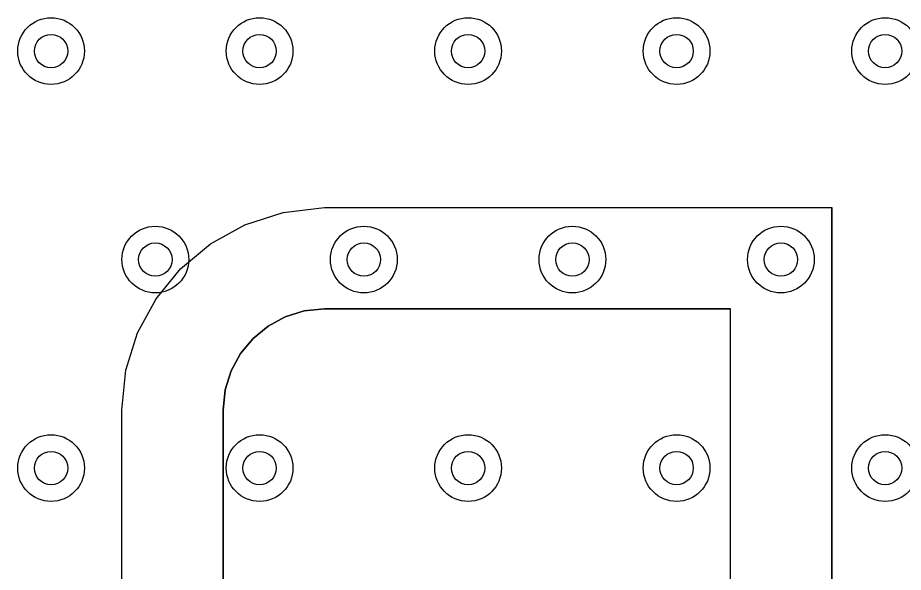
# Model space of a CAD drawing. Header units: millimetres. Extents: x 52 to 245, y 27 to 183.
# Drawn here: x 222.1 to 232.72, y 51.25 to 57.9 of the extents above; entities that cross this region are included whole.
import ezdxf

# ---------------------------------------------------------------- set-up
doc = ezdxf.new("R2010")
doc.units = ezdxf.units.MM
for name, color, linetype in [('MultiLayer', 9, 'Continuous'), ('TopOverlay', 2, 'Continuous'), ('ViaHoleLayer', 16, 'Continuous')]:
    doc.layers.add(name, color=color, linetype=linetype)

msp = doc.modelspace()

# ---------------------------------------------------------------- linework, layer by layer
at = {"layer": 'MultiLayer'}
for centre in [(222.5, 57.5), (225, 57.5), (227.5, 57.5), (230, 57.5), (232.5, 57.5), (223.75, 55), (226.25, 55), (228.75, 55), (231.25, 55), (222.5, 52.5), (225, 52.5), (227.5, 52.5), (230, 52.5), (232.5, 52.5)]:
    msp.add_circle(centre, 0.4, dxfattribs=at)
at = {"layer": 'TopOverlay'}
for p, q in [((224.825, 55.415), (225.284, 55.565)), ((224.825, 55.415), (225.284, 55.565)), ((225.284, 55.565), (225.78, 55.626)), ((225.284, 55.565), (225.78, 55.626)), ((225.78, 55.626), (231.862, 55.626)), ((225.78, 55.626), (231.862, 55.626)), ((231.862, 47.111), (231.862, 55.626)), ((231.862, 55.626), (231.862, 47.111)), ((224.412, 55.187), (224.825, 55.415)), ((224.412, 55.187), (224.825, 55.415)), ((224.053, 54.889), (224.412, 55.187)), ((224.053, 54.889), (224.412, 55.187)), ((223.758, 54.531), (224.053, 54.889)), ((223.758, 54.531), (224.053, 54.889)), ((223.536, 54.122), (223.758, 54.531)), ((223.536, 54.122), (223.758, 54.531)), ((225.308, 54.314), (225.536, 54.385)), ((225.536, 54.385), (225.308, 54.314)), ((225.536, 54.385), (225.78, 54.41)), ((225.78, 54.41), (225.536, 54.385)), ((225.78, 54.41), (230.646, 54.41)), ((230.646, 54.41), (225.78, 54.41)), ((230.646, 47.111), (230.646, 54.41)), ((230.646, 47.111), (230.646, 54.41)), ((225.101, 54.201), (225.308, 54.314)), ((225.308, 54.314), (225.101, 54.201)), ((224.921, 54.052), (225.101, 54.201)), ((225.101, 54.201), (224.921, 54.052)), ((223.396, 53.673), (223.536, 54.122)), ((223.396, 53.673), (223.536, 54.122)), ((224.772, 53.872), (224.921, 54.052)), ((224.921, 54.052), (224.772, 53.872)), ((224.66, 53.665), (224.772, 53.872)), ((224.772, 53.872), (224.66, 53.665)), ((223.347, 53.193), (223.396, 53.673)), ((223.347, 53.193), (223.396, 53.673)), ((224.588, 53.437), (224.66, 53.665)), ((224.66, 53.665), (224.588, 53.437)), ((224.564, 53.193), (224.588, 53.437)), ((224.588, 53.437), (224.564, 53.193)), ((223.347, 47.111), (223.347, 53.193)), ((223.347, 47.111), (223.347, 53.193)), ((224.564, 47.111), (224.564, 53.193)), ((224.564, 53.193), (224.564, 47.111))]:
    msp.add_line(p, q, dxfattribs=at)
at = {"layer": 'ViaHoleLayer'}
for centre in [(222.5, 57.5), (225, 57.5), (227.5, 57.5), (230, 57.5), (232.5, 57.5), (223.75, 55), (226.25, 55), (228.75, 55), (231.25, 55), (222.5, 52.5), (225, 52.5), (227.5, 52.5), (230, 52.5), (232.5, 52.5)]:
    msp.add_circle(centre, 0.2, dxfattribs=at)

doc.saveas('drawing.dxf')
